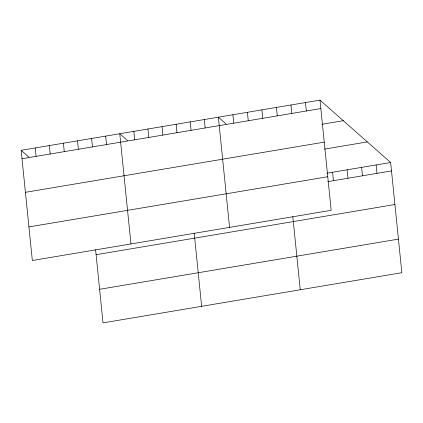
<?xml version="1.0" encoding="UTF-8"?>
<svg xmlns="http://www.w3.org/2000/svg" width="423" height="423" viewBox="0 0 423 423"><rect width="100%" height="100%" fill="white"/><g stroke="black" fill="none" stroke-linecap="round" stroke-linejoin="round"><path stroke-width="0.63" d="M319.984 100.119L331.177 210.321L32.344 260.499L21.15 150.297L319.984 100.119L390.656 162.501L401.85 272.703L103.016 322.881L95.587 249.718M22.007 158.731L320.84 108.552M321.85 124.309L343.307 120.703M25.417 192.312L324.251 142.133M324.42 149.118L367.333 141.911M326.916 173.203L390.656 162.501M28.933 226.918L327.767 176.74M327.772 181.631L391.513 170.929M96.09 254.694L394.923 204.515M99.606 289.295L398.44 239.117M226.152 124.039L218.379 117.182L229.573 227.384M127.54 140.6L119.767 133.737L130.961 243.944M21.15 150.297L28.923 157.16M376.142 164.938L376.999 173.367M361.628 167.371L362.485 175.804M347.114 169.808L347.97 178.242M332.6 172.246L333.451 180.679M305.469 102.556L306.326 110.99M290.955 104.994L291.812 113.427M292.816 216.602L300.245 289.766M276.436 107.431L277.292 115.86M261.922 109.869L262.778 118.297M247.407 112.307L248.264 120.735M232.893 114.744L233.75 123.172M204.293 119.545L205.15 127.979M190.202 121.909L191.059 130.342M194.199 233.158L201.634 306.321M176.116 124.277L176.973 132.706M162.03 126.641L162.887 135.074M147.939 129.01L148.796 137.438M133.853 131.373L134.71 139.807M105.676 136.106L106.533 144.534M91.59 138.469L92.447 146.903M77.499 140.833L78.355 149.266M63.413 143.201L64.27 151.63M49.327 145.565L50.184 153.998M35.236 147.934L36.092 156.362"/></g></svg>
